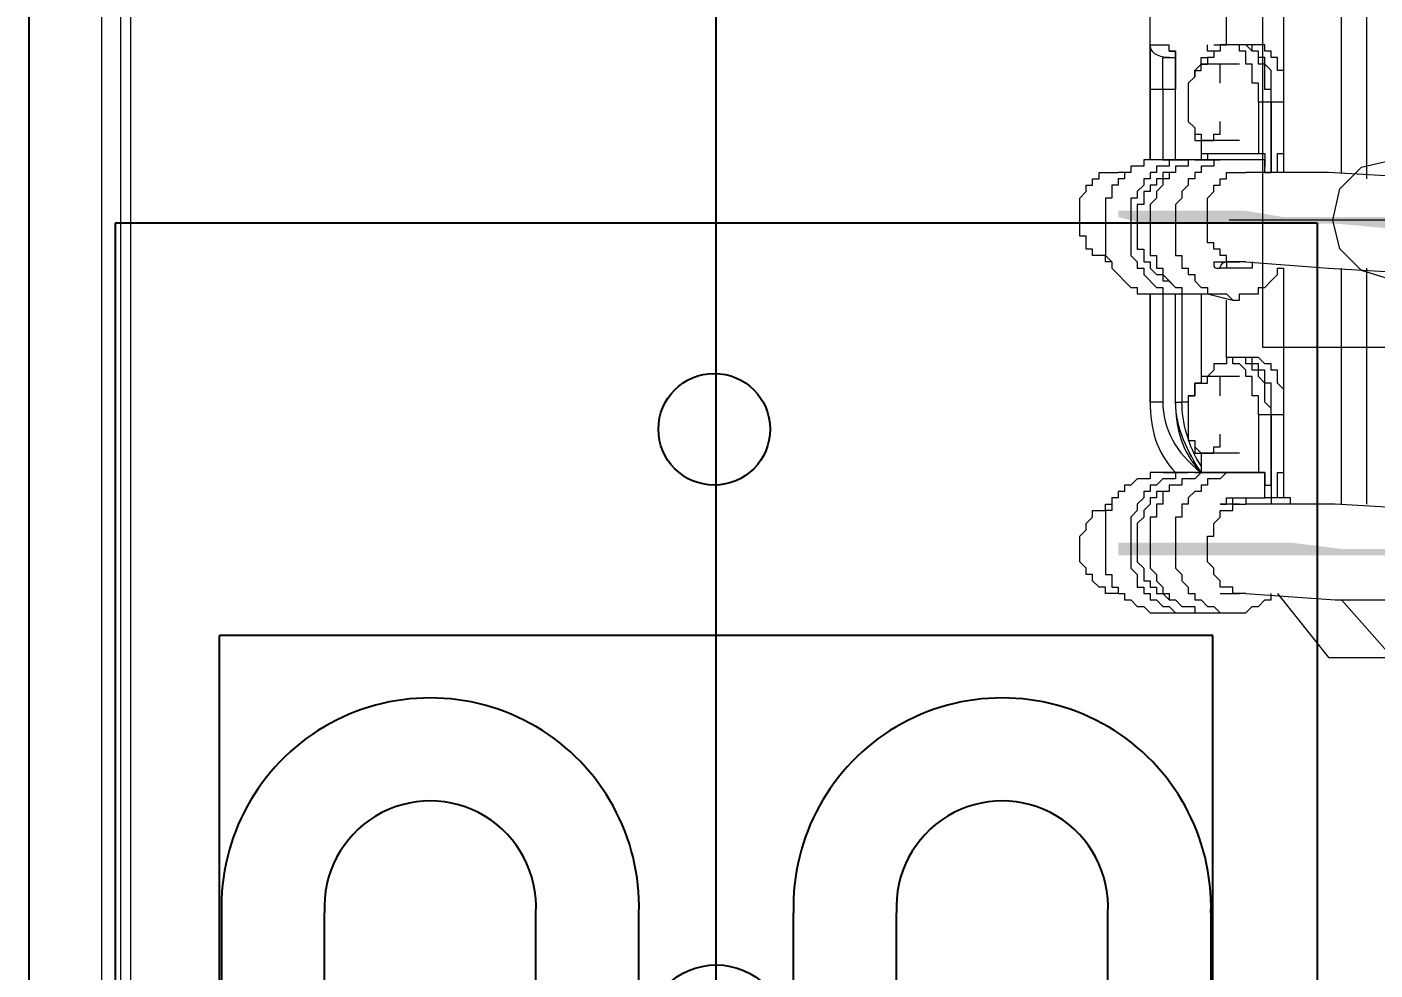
# Model space of a CAD drawing. Header units: millimetres. Extents: x 25083 to 52777, y 24772 to 45779.
# Drawn here: x 38318.5 to 38397, y 33503.5 to 33558.4 of the extents above; entities that cross this region are included whole.
import ezdxf

# ---------------------------------------------------------------- set-up
doc = ezdxf.new("R2010")
doc.units = ezdxf.units.MM
doc.layers.add('小车', color=7, linetype='Continuous')
doc.styles.get("Standard").update_dxf_attribs({"font": ''})
doc.styles.get('Standard').set_extended_font_data('SimSun')
doc.dimstyles.new('15', dxfattribs={"dimtxt": 15, "dimasz": 10, "dimexe": 2, "dimexo": 1, "dimgap": 1, "dimtad": 1, "dimdsep": 46, "dimtxsty": 'Standard', "dimcen": 2.5, "dimadec": 0, "dimazin": 0, "dimtfac": 1, "dimtmove": 2, "dimatfit": 3, "dimfxl": 1, "dimtolj": 1, "dimarcsym": 0})
doc.dimstyles.new('ISO-25', dxfattribs={"dimtxt": 2.5, "dimasz": 2.5, "dimexe": 1.25, "dimexo": 0.625, "dimtad": 1, "dimtxsty": 'Standard', "dimcen": 2.5, "dimadec": 0, "dimazin": 0, "dimtfac": 1, "dimtmove": 0, "dimatfit": 3, "dimfxl": 1, "dimarcsym": 0})

# ---------------------------------------------------------------- blocks, each defined once
blk = doc.blocks.new('A$C6E4F4F8B')
for p, q in [((0, 70), (197.2, 70)), ((0, 70), (0, 0)), ((40.154, 63.805), (57.528, 63.805)), ((57.528, 57.805), (40.154, 57.805)), ((54.117, 45.5), (40.154, 45.5)), ((54.117, 39.5), (40.154, 39.5)), ((54.117, 30.5), (40.154, 30.5)), ((54.117, 24.5), (40.154, 24.5)), ((57.528, 12.195), (40.154, 12.195)), ((40.154, 6.195), (57.528, 6.195)), ((0, 0), (197.2, 0))]:
    blk.add_line(p, q)
at = {"color": 1}
for p, q in [((64, 63.918), (24, 63.918)), ((24, 63.918), (24, 6.083)), ((74, 63.918), (24, 63.918)), ((24, 63.918), (24, 6.083)), ((64, 6.083), (24, 6.083)), ((74, 6.083), (24, 6.083))]:
    blk.add_line(p, q, dxfattribs=at)
at = {"color": 6, "ltscale": 15}
blk.add_circle((47.282, 35), 4.1, dxfattribs=at)
blk.add_circle((47.282, 35), 4.1, dxfattribs=at)
blk.add_circle((12, 34.887), 3.25)
for centre, radius, start, end in [((39.795, 51.652), 12.158, 88.3056, 271.6944), ((39.8, 51.652), 6.163, 86.70143, 273.29857), ((39.795, 18.348), 12.158, 88.3056, 271.6944), ((39.8, 18.348), 6.163, 86.70143, 273.29857)]:
    blk.add_arc(centre, radius, start, end)
blk = doc.blocks.new('*D925')
at = {"color": 0, "lineweight": -2}
for p, q in [((29677.862, 34881.662), (29677.862, 32448.293)), ((40733.017, 34757.645), (40733.017, 32448.293)), ((29680.362, 32449.543), (40730.517, 32449.543))]:
    blk.add_line(p, q, dxfattribs=at)
at = {"color": 0}
for points in [[(29680.362, 32449.96), (29680.362, 32449.127), (29677.862, 32449.543)], [(40730.517, 32449.127), (40730.517, 32449.96), (40733.017, 32449.543)]]:
    blk.add_solid(points, dxfattribs=at)
at = {"layer": 'DEFPOINTS', "color": 0}
for p in [(29677.862, 34882.287), (40733.017, 34758.27), (40733.017, 32449.543)]:
    blk.add_point(p, dxfattribs=at)
at = {"color": 0, "insert": (35205.439, 32451.628), "char_height": 2.5, "attachment_point": 5}
blk.add_mtext('11055,15', dxfattribs=at)
blk = doc.blocks.new('zw$D2F4')
h = blk.add_hatch(color=7)
h.dxf.hatch_style = 2
h.paths.add_polyline_path([(349.077, 1107.021), (349.077, 1108.878), (348.335, 1108.878), (348.335, 1107.021)])
h = blk.add_hatch(color=7)
h.dxf.hatch_style = 2
h.paths.add_polyline_path([(368.388, 1107.393), (368.388, 1108.878), (368.017, 1108.878), (367.645, 1107.393)])
h = blk.add_hatch(color=7)
h.dxf.hatch_style = 2
h.paths.add_polyline_path([(349.077, 1102.936), (349.077, 1107.021), (348.335, 1107.021), (348.335, 1102.936)])
h = blk.add_hatch(color=7)
h.dxf.hatch_style = 2
h.paths.add_polyline_path([(368.388, 1103.308), (368.388, 1107.393), (367.645, 1107.393), (367.645, 1103.308)])
h = blk.add_hatch(color=7)
h.dxf.hatch_style = 2
h.paths.add_polyline_path([(349.077, 1101.451), (349.077, 1102.936), (348.335, 1102.936), (348.335, 1101.451)])
h = blk.add_hatch(color=7)
h.dxf.hatch_style = 2
h.paths.add_polyline_path([(368.388, 1101.451), (368.388, 1103.308), (367.645, 1103.308), (367.645, 1101.451)])
h = blk.add_hatch(color=7)
edge = h.paths.add_edge_path(flags=0)
edge.add_spline(control_points=[(347.221, 1052.431), (347.221, 1052.431), (347.221, 1063.201), (347.221, 1063.201), (347.221, 1063.201), (346.849, 1063.201), (346.849, 1063.201), (346.849, 1063.201), (346.849, 1052.431), (346.849, 1052.431), (346.849, 1052.431), (347.221, 1052.431), (347.221, 1052.431), (347.221, 1052.431), (347.221, 1052.431), (347.221, 1052.431)], knot_values=[0, 0, 0, 0, 1, 1, 1, 2, 2, 2, 3, 3, 3, 4, 4, 4, 5, 5, 5, 5], degree=3, periodic=0)
edge = h.paths.add_edge_path(flags=0)
edge.add_spline(control_points=[(347.963, 1073.599), (347.963, 1073.599), (347.963, 1077.684), (347.963, 1077.684), (347.963, 1077.684), (348.335, 1082.883), (348.335, 1082.883), (348.335, 1082.883), (348.335, 1087.711), (348.335, 1087.711), (348.335, 1087.711), (348.706, 1092.167), (348.706, 1092.167), (348.706, 1092.167), (348.706, 1095.88), (348.706, 1095.88), (348.706, 1095.88), (349.077, 1098.851), (349.077, 1098.851), (349.077, 1098.851), (349.077, 1101.451), (349.077, 1101.451), (349.077, 1101.451), (348.335, 1101.451), (348.335, 1101.451), (348.335, 1101.451), (348.335, 1098.851), (348.335, 1098.851), (348.335, 1098.851), (348.335, 1098.851), (348.335, 1098.851), (348.335, 1098.851), (348.335, 1092.167), (348.335, 1092.167), (348.335, 1092.167), (347.963, 1087.711), (347.963, 1087.711), (347.963, 1087.711), (347.592, 1082.883), (347.592, 1082.883), (347.592, 1082.883), (347.592, 1077.684), (347.592, 1077.684), (347.592, 1077.684), (347.221, 1074.342), (347.221, 1074.342), (347.221, 1074.342), (347.221, 1073.599), (347.221, 1073.599), (347.221, 1073.599), (347.963, 1073.599), (347.963, 1073.599), (347.963, 1073.599), (347.963, 1073.599), (347.963, 1073.599)], knot_values=[0, 0, 0, 0, 1, 1, 1, 2, 2, 2, 3, 3, 3, 4, 4, 4, 5, 5, 5, 6, 6, 6, 7, 7, 7, 8, 8, 8, 9, 9, 9, 10, 10, 10, 11, 11, 11, 12, 12, 12, 13, 13, 13, 14, 14, 14, 15, 15, 15, 16, 16, 16, 17, 17, 17, 18, 18, 18, 18], degree=3, periodic=0)
h = blk.add_hatch(color=7)
edge = h.paths.add_edge_path(flags=0)
edge.add_spline(control_points=[(366.16, 1052.803), (366.16, 1052.803), (366.16, 1060.601), (366.16, 1060.601), (366.16, 1060.601), (366.531, 1063.572), (366.531, 1063.572), (366.531, 1063.572), (365.789, 1063.572), (365.789, 1063.572), (365.789, 1063.572), (365.789, 1052.803), (365.789, 1052.803), (365.789, 1052.803), (366.16, 1052.803), (366.16, 1052.803), (366.16, 1052.803), (366.16, 1052.803), (366.16, 1052.803)], knot_values=[0, 0, 0, 0, 1, 1, 1, 2, 2, 2, 3, 3, 3, 4, 4, 4, 5, 5, 5, 6, 6, 6, 6], degree=3, periodic=0)
edge = h.paths.add_edge_path(flags=0)
edge.add_spline(control_points=[(366.903, 1073.97), (366.903, 1073.97), (366.903, 1077.684), (366.903, 1077.684), (366.903, 1077.684), (367.274, 1082.883), (367.274, 1082.883), (367.274, 1082.883), (367.645, 1087.711), (367.645, 1087.711), (367.645, 1087.711), (368.017, 1092.167), (368.017, 1092.167), (368.017, 1092.167), (368.017, 1099.223), (368.017, 1099.223), (368.017, 1099.223), (368.388, 1101.451), (368.388, 1101.451), (368.388, 1101.451), (367.645, 1101.451), (367.645, 1101.451), (367.645, 1101.451), (367.645, 1099.223), (367.645, 1099.223), (367.645, 1099.223), (367.645, 1099.223), (367.645, 1099.223), (367.645, 1099.223), (367.645, 1096.252), (367.645, 1096.252), (367.645, 1096.252), (367.274, 1092.167), (367.274, 1092.167), (367.274, 1092.167), (367.274, 1087.711), (367.274, 1087.711), (367.274, 1087.711), (366.903, 1082.883), (366.903, 1082.883), (366.903, 1082.883), (366.531, 1077.684), (366.531, 1077.684), (366.531, 1077.684), (366.531, 1074.713), (366.531, 1074.713), (366.531, 1074.713), (366.16, 1073.97), (366.16, 1073.97), (366.16, 1073.97), (366.903, 1073.97), (366.903, 1073.97), (366.903, 1073.97), (366.903, 1073.97), (366.903, 1073.97)], knot_values=[0, 0, 0, 0, 1, 1, 1, 2, 2, 2, 3, 3, 3, 4, 4, 4, 5, 5, 5, 6, 6, 6, 7, 7, 7, 8, 8, 8, 9, 9, 9, 10, 10, 10, 11, 11, 11, 12, 12, 12, 13, 13, 13, 14, 14, 14, 15, 15, 15, 16, 16, 16, 17, 17, 17, 18, 18, 18, 18], degree=3, periodic=0)
at = {"color": 7, "lineweight": 5}
for points in [[(346.107, 1108.878), (346.107, 1109.621), (346.478, 1109.621), (346.478, 1109.992), (346.849, 1110.363), (347.221, 1110.363), (347.221, 1110.735), (347.592, 1110.735), (347.963, 1111.106), (348.706, 1111.106)], [(348.706, 1111.106), (349.449, 1111.106), (349.82, 1110.735), (350.192, 1110.735), (350.563, 1110.363), (350.934, 1110.363), (350.934, 1109.621), (351.306, 1109.621), (351.306, 1109.249)], [(365.417, 1109.249), (365.417, 1109.621), (365.789, 1109.621), (365.789, 1110.363), (366.16, 1110.363), (366.16, 1110.735), (366.531, 1110.735), (366.903, 1110.735), (366.903, 1111.106), (368.017, 1111.106)], [(368.017, 1111.106), (369.131, 1111.106), (369.502, 1110.735), (369.874, 1110.735), (369.874, 1110.363), (370.245, 1110.363), (370.245, 1109.992), (370.616, 1109.992), (370.616, 1108.878)], [(353.162, 1106.278), (353.162, 1107.021), (352.791, 1107.021), (352.791, 1107.764), (352.42, 1108.135), (352.42, 1108.507), (352.048, 1108.507), (352.048, 1108.878), (351.677, 1108.878), (351.677, 1109.249), (351.306, 1109.249), (350.934, 1109.249), (350.934, 1109.621), (347.221, 1109.621), (347.221, 1109.249), (346.478, 1109.249), (346.478, 1108.878), (346.107, 1108.878), (346.107, 1108.507), (345.735, 1108.507), (345.735, 1108.135), (345.364, 1107.764), (345.364, 1107.393), (344.993, 1107.021), (344.993, 1106.278)], [(371.359, 1106.278), (371.359, 1107.393), (370.988, 1107.393), (370.988, 1108.135), (370.616, 1108.135), (370.616, 1108.507), (370.245, 1108.507), (370.245, 1108.878), (369.874, 1108.878), (369.874, 1109.249), (369.502, 1109.249), (369.131, 1109.249), (369.131, 1109.621), (365.789, 1109.621), (365.417, 1109.249), (365.046, 1109.249), (363.932, 1108.135), (363.932, 1107.764), (363.56, 1107.764), (363.56, 1106.278)], [(346.107, 1108.878), (346.107, 1108.507)], [(370.616, 1108.135), (370.616, 1108.878)], [(351.306, 1107.021), (350.934, 1107.393), (350.563, 1107.393), (350.192, 1107.764), (348.335, 1107.764), (347.963, 1107.764), (347.592, 1107.393), (346.849, 1107.393), (346.849, 1107.021), (346.478, 1107.021), (346.478, 1106.65), (346.107, 1106.65), (346.107, 1106.278), (345.735, 1105.907), (345.735, 1105.536)], [(353.162, 1104.793), (353.162, 1105.536), (352.791, 1105.536), (352.791, 1106.278), (352.42, 1106.65), (352.42, 1107.021), (352.048, 1107.021), (352.048, 1107.393), (351.677, 1107.393), (351.306, 1107.764), (350.934, 1107.764), (350.563, 1108.135), (347.592, 1108.135), (347.221, 1107.764), (346.478, 1107.764), (346.478, 1107.393), (346.107, 1107.393), (346.107, 1107.021)], [(370.616, 1107.021), (370.245, 1107.021), (370.245, 1107.393), (369.874, 1107.393), (369.502, 1107.764), (369.131, 1107.764), (369.131, 1108.135), (367.274, 1108.135), (366.903, 1108.135), (365.789, 1108.135), (365.417, 1107.764), (365.046, 1107.764), (365.046, 1107.393), (364.675, 1107.393), (363.932, 1106.65), (363.932, 1106.278), (363.56, 1106.278), (363.56, 1104.793)], [(370.616, 1105.536), (370.616, 1106.278), (370.245, 1106.278), (370.245, 1106.65), (369.874, 1106.65), (369.874, 1107.021), (369.502, 1107.021), (369.502, 1107.393), (368.759, 1107.393), (368.759, 1107.764), (366.16, 1107.764), (366.16, 1107.393), (365.417, 1107.393)], [(353.162, 1103.679), (353.162, 1104.05), (352.791, 1104.422), (352.791, 1105.164), (352.42, 1105.164), (352.42, 1105.907), (352.048, 1105.907), (352.048, 1106.278), (351.306, 1106.278), (351.306, 1106.65), (350.934, 1106.65), (350.563, 1106.65), (350.563, 1107.021), (347.592, 1107.021), (347.221, 1106.65), (346.849, 1106.65), (346.478, 1106.278), (346.107, 1106.278), (346.107, 1105.907), (345.735, 1105.907), (345.735, 1105.536), (345.364, 1105.164), (345.364, 1104.422), (344.993, 1104.422), (344.993, 1103.679)], [(346.107, 1107.021), (345.735, 1107.021), (345.735, 1106.65), (345.364, 1106.278), (345.364, 1105.907), (344.993, 1105.536), (344.993, 1105.164), (344.993, 1104.793)], [(352.42, 1105.536), (352.42, 1105.907), (352.048, 1105.907), (352.048, 1106.65), (351.677, 1106.65), (351.677, 1107.021), (351.306, 1107.021)], [(357.247, 1106.278), (357.247, 1107.021)], [(363.56, 1107.021), (357.247, 1107.021)], [(357.247, 1107.021), (363.56, 1107.021)], [(371.359, 1103.679), (371.359, 1104.793), (370.988, 1104.793), (370.988, 1105.536), (370.616, 1105.536), (370.616, 1105.907), (370.245, 1105.907), (370.245, 1106.278), (369.874, 1106.278), (369.502, 1106.65), (369.131, 1106.65), (368.759, 1107.021), (365.789, 1107.021), (365.789, 1106.65), (365.046, 1106.65), (365.046, 1106.278), (364.675, 1106.278), (363.932, 1105.536), (363.932, 1105.164), (363.56, 1105.164), (363.56, 1103.679)], [(365.417, 1107.393), (365.417, 1107.021), (365.046, 1107.021), (364.675, 1106.65), (364.675, 1106.278), (364.303, 1106.278), (364.303, 1105.907), (363.932, 1105.536)], [(371.359, 1104.793), (371.359, 1105.907), (370.988, 1105.907), (370.988, 1106.65), (370.616, 1106.65), (370.616, 1107.021)], [(375.444, 1107.021), (371.359, 1107.021)], [(371.359, 1107.021), (388.07, 1107.021)], [(375.444, 1105.536), (375.444, 1107.021)], [(378.043, 1107.021), (375.444, 1107.021)], [(378.043, 1107.021), (378.043, 1105.907)], [(344.993, 1106.278), (344.993, 1104.793)], [(353.162, 1104.422), (353.162, 1106.278)], [(353.162, 1106.278), (353.162, 1104.793)], [(363.56, 1106.278), (357.247, 1106.278)], [(363.56, 1106.278), (363.56, 1104.793)], [(375.444, 1106.278), (371.359, 1106.278)], [(371.359, 1104.422), (371.359, 1106.278)], [(371.359, 1106.278), (371.359, 1104.793)], [(375.444, 1106.278), (377.301, 1106.278), (377.301, 1105.907)], [(353.162, 1102.194), (353.162, 1102.565), (352.791, 1102.936), (352.791, 1103.679), (352.42, 1103.679), (352.42, 1104.05), (352.048, 1104.05), (352.048, 1104.422), (351.677, 1104.793), (351.306, 1104.793), (351.306, 1105.164), (350.934, 1105.164), (350.563, 1105.164), (350.563, 1105.536), (347.592, 1105.536), (347.221, 1105.164), (346.849, 1105.164), (346.478, 1104.793), (346.107, 1104.793), (346.107, 1104.422), (345.735, 1104.422), (345.735, 1104.05), (345.364, 1103.679), (345.364, 1103.308), (344.993, 1102.936), (344.993, 1102.194)], [(357.247, 1105.536), (357.247, 1105.164)], [(357.247, 1105.536), (363.56, 1105.536)], [(357.247, 1105.536), (363.56, 1105.536)], [(371.359, 1102.194), (371.359, 1103.308), (370.988, 1103.308), (370.988, 1104.05), (370.616, 1104.05), (370.616, 1104.422), (370.245, 1104.422), (370.245, 1104.793), (369.874, 1104.793), (369.502, 1105.164), (369.131, 1105.164), (368.759, 1105.536), (365.789, 1105.536), (365.789, 1105.164), (365.046, 1105.164), (365.046, 1104.793), (364.675, 1104.793), (364.675, 1104.422), (364.303, 1104.422), (363.932, 1104.05), (363.932, 1103.679), (363.56, 1103.679), (363.56, 1102.565), (363.189, 1102.194)], [(371.359, 1105.536), (375.444, 1105.536)], [(371.359, 1105.536), (375.444, 1105.536)], [(377.672, 1105.907), (377.672, 1105.536), (375.444, 1105.536)], [(375.444, 1105.536), (377.672, 1105.536)], [(377.301, 1105.907), (377.301, 1105.536)], [(377.672, 1105.536), (377.672, 1105.907), (378.043, 1105.907)], [(377.672, 1105.907), (378.043, 1105.907)], [(353.162, 1102.936), (353.162, 1104.793)], [(353.162, 1104.422), (353.162, 1102.936)], [(355.391, 1104.793), (355.019, 1104.793), (355.019, 1104.422), (354.276, 1104.422), (354.276, 1104.05)], [(355.391, 1104.793), (355.019, 1104.793), (355.019, 1104.422), (354.648, 1104.422), (354.276, 1104.05), (354.276, 1103.679)], [(356.505, 1104.793), (355.391, 1104.793)], [(357.619, 1104.793), (355.391, 1104.793)], [(357.619, 1104.793), (356.505, 1104.793)], [(357.247, 1104.793), (357.247, 1105.164)], [(363.56, 1105.164), (357.247, 1105.164)], [(358.733, 1104.05), (358.361, 1104.05), (358.361, 1104.422), (357.619, 1104.422), (357.619, 1104.793)], [(357.619, 1104.793), (357.619, 1104.422), (358.361, 1104.422), (358.361, 1104.05), (358.361, 1103.679), (358.733, 1103.679)], [(371.359, 1102.936), (371.359, 1104.793)], [(371.359, 1104.422), (371.359, 1102.936)], [(373.587, 1104.793), (373.216, 1104.422), (372.473, 1104.422), (372.473, 1104.05)], [(373.587, 1104.793), (373.216, 1104.422), (372.844, 1104.422), (372.844, 1104.05), (372.473, 1104.05), (372.473, 1103.679)], [(374.701, 1104.793), (373.587, 1104.793)], [(375.815, 1104.793), (373.587, 1104.793)], [(375.815, 1104.793), (374.701, 1104.793)], [(376.929, 1104.05), (376.558, 1104.422), (376.187, 1104.422), (375.815, 1104.793)], [(375.815, 1104.793), (376.187, 1104.422), (376.558, 1104.422), (376.558, 1104.05), (376.929, 1104.05), (376.929, 1103.679)], [(344.993, 1103.679), (344.993, 1102.194)], [(346.107, 1101.451), (346.107, 1102.194), (346.478, 1102.194), (346.478, 1102.936), (346.849, 1102.936), (347.221, 1103.308), (347.592, 1103.308), (347.963, 1103.679), (348.706, 1103.679)], [(348.706, 1103.679), (349.449, 1103.679), (349.449, 1103.308), (350.192, 1103.308), (350.563, 1102.936), (350.934, 1102.936), (350.934, 1102.194), (351.306, 1102.194), (351.306, 1101.451)], [(353.162, 1104.05), (353.162, 1100.708)], [(354.276, 1104.05), (353.162, 1104.05)], [(353.162, 1101.822), (353.162, 1103.679)], [(353.162, 1102.194), (353.162, 1103.679)], [(354.276, 1101.822), (354.276, 1104.05)], [(354.276, 1103.679), (354.276, 1103.308), (354.648, 1103.308), (354.648, 1102.936), (355.019, 1102.936), (355.391, 1102.936)], [(358.733, 1101.822), (358.733, 1104.05)], [(363.56, 1104.05), (358.733, 1104.05)], [(359.847, 1102.565), (359.476, 1102.565), (359.476, 1103.308), (359.104, 1103.308), (358.733, 1103.679)], [(363.56, 1103.679), (363.189, 1102.194)], [(365.417, 1101.451), (365.417, 1102.565), (365.789, 1102.565), (365.789, 1102.936), (366.16, 1102.936), (366.16, 1103.308), (366.531, 1103.308), (366.531, 1103.679), (368.017, 1103.679)], [(368.017, 1103.679), (369.131, 1103.679), (369.502, 1103.308)], [(372.473, 1104.05), (371.359, 1104.05)], [(371.359, 1101.822), (371.359, 1103.679)], [(371.359, 1102.194), (371.359, 1103.679)], [(371.73, 1103.679), (371.359, 1103.679)], [(371.73, 1104.05), (371.73, 1100.708)], [(372.473, 1104.05), (371.73, 1104.05)], [(372.473, 1101.822), (372.473, 1104.05)], [(372.473, 1103.679), (372.473, 1103.308), (372.844, 1103.308), (372.844, 1102.936), (373.216, 1102.936), (373.587, 1102.936)], [(376.929, 1101.822), (376.929, 1104.05)], [(376.929, 1104.05), (377.301, 1104.05), (377.301, 1103.679)], [(378.043, 1102.565), (378.043, 1102.936), (377.672, 1102.936), (377.672, 1103.308), (377.301, 1103.308), (377.301, 1103.679), (376.929, 1103.679)], [(377.672, 1103.308), (377.672, 1103.679), (378.043, 1103.679)], [(346.107, 1102.936), (346.107, 1101.822)], [(351.306, 1101.822), (351.306, 1102.936)], [(351.306, 1102.936), (351.306, 1102.565), (351.677, 1102.565), (351.677, 1102.194)], [(357.619, 1102.936), (358.733, 1102.936)], [(365.046, 1102.194), (365.046, 1102.936)], [(365.417, 1102.565), (365.046, 1102.565), (365.046, 1102.936)], [(365.417, 1103.308), (365.417, 1102.565)], [(369.502, 1103.308), (369.874, 1103.308), (369.874, 1102.936), (370.245, 1102.936), (370.245, 1102.565), (370.616, 1102.565), (370.616, 1102.194), (370.616, 1101.451)], [(375.815, 1102.936), (376.929, 1102.936)], [(378.043, 1103.308), (378.043, 1102.565)], [(344.993, 1102.194), (344.993, 1101.451), (345.364, 1101.079), (345.364, 1100.708), (345.735, 1100.337), (345.735, 1099.965), (346.107, 1099.965)], [(351.306, 1102.194), (351.677, 1102.194)], [(351.677, 1102.194), (351.677, 1100.337)], [(353.162, 1100.337), (353.162, 1102.194)], [(356.505, 1100.708), (357.619, 1100.708), (357.619, 1101.079), (358.733, 1101.079), (358.733, 1101.451), (359.104, 1101.451), (359.476, 1101.822), (359.476, 1102.194), (359.847, 1102.194), (359.847, 1102.565)], [(359.847, 1102.565), (363.189, 1102.565)], [(359.847, 1101.822), (359.847, 1102.565)], [(363.189, 1102.194), (363.189, 1101.822), (363.56, 1101.822), (363.56, 1100.708), (363.932, 1100.708), (363.932, 1100.337), (364.303, 1099.965), (364.675, 1099.594), (365.046, 1099.594), (365.046, 1099.223)], [(365.046, 1101.451), (365.046, 1102.194)], [(365.417, 1102.565), (365.417, 1101.822)], [(371.359, 1100.337), (371.359, 1102.194)], [(374.701, 1100.708), (375.815, 1100.708), (375.815, 1101.079), (376.929, 1101.079), (376.929, 1101.451), (377.301, 1101.451), (377.672, 1101.451), (377.672, 1101.822), (378.043, 1101.822), (378.043, 1102.565)], [(378.043, 1102.565), (381.386, 1102.565)], [(378.043, 1101.822), (378.043, 1102.565)], [(346.107, 1101.451), (345.735, 1096.252), (345.735, 1089.939), (345.364, 1082.511), (344.993, 1073.599), (344.621, 1063.572), (344.25, 1052.431)], [(346.107, 1101.451), (346.107, 1101.822)], [(349.82, 1052.431), (349.82, 1063.572), (350.192, 1073.599), (350.563, 1082.511), (350.934, 1089.939), (351.306, 1096.252), (351.306, 1101.451)], [(351.306, 1101.822), (351.306, 1101.451)], [(351.677, 1101.451), (351.306, 1101.451)], [(353.162, 1100.337), (353.162, 1101.822)], [(356.505, 1099.965), (356.876, 1099.965), (357.247, 1100.337), (358.361, 1100.337), (358.733, 1100.708), (359.104, 1100.708), (359.104, 1101.079), (359.476, 1101.079), (359.476, 1101.451), (359.847, 1101.451)], [(356.505, 1099.965), (358.361, 1099.965), (358.361, 1100.337), (359.104, 1100.337), (359.104, 1100.708), (359.476, 1100.708), (359.476, 1101.079), (359.847, 1101.079), (359.847, 1101.451)], [(359.847, 1100.708), (359.847, 1101.451)], [(365.417, 1101.451), (365.046, 1096.623)], [(365.417, 1101.079), (365.046, 1101.079), (365.046, 1101.451)], [(365.417, 1101.451), (365.417, 1101.822)], [(370.245, 1090.31), (370.616, 1096.623), (370.616, 1101.451)], [(371.359, 1100.337), (371.359, 1101.822)], [(374.701, 1099.965), (375.444, 1099.965), (375.444, 1100.337), (376.929, 1100.337), (376.929, 1100.708), (377.301, 1100.708), (377.672, 1100.708), (377.672, 1101.079), (378.043, 1101.451)], [(374.701, 1099.965), (376.558, 1099.965), (376.929, 1100.337), (377.301, 1100.337), (377.301, 1100.708), (377.672, 1100.708), (377.672, 1101.079), (378.043, 1101.079), (378.043, 1101.451)], [(378.043, 1100.708), (378.043, 1101.451)], [(353.162, 1100.708), (353.162, 1100.337)], [(356.505, 1100.708), (353.162, 1100.708)], [(356.505, 1099.965), (356.505, 1100.708)], [(356.505, 1099.223), (357.99, 1099.223), (358.361, 1099.594), (359.104, 1099.594), (359.104, 1099.965), (359.476, 1099.965), (359.476, 1100.337), (359.847, 1100.708)], [(371.73, 1100.708), (371.73, 1100.337)], [(374.701, 1100.708), (371.73, 1100.708)], [(374.701, 1099.965), (374.701, 1100.708)], [(374.701, 1099.223), (376.558, 1099.223), (376.558, 1099.594), (377.301, 1099.594), (377.301, 1099.965), (377.672, 1099.965), (377.672, 1100.337), (378.043, 1100.337), (378.043, 1100.708)], [(351.677, 1099.965), (351.306, 1099.965)], [(351.677, 1099.965), (351.677, 1100.337)], [(351.677, 1099.965), (351.677, 1100.337)], [(351.677, 1100.337), (353.162, 1100.337)], [(351.677, 1099.594), (351.677, 1099.965)], [(351.677, 1098.851), (351.677, 1099.965)], [(356.505, 1099.965), (351.677, 1099.965)], [(352.048, 1100.337), (352.42, 1100.337), (352.42, 1099.965), (352.791, 1099.965)], [(352.791, 1100.337), (352.42, 1100.337)], [(353.162, 1100.337), (352.791, 1100.337)], [(352.791, 1099.965), (356.505, 1099.965)], [(356.505, 1099.223), (356.505, 1099.965)], [(370.616, 1100.337), (371.359, 1100.337)], [(370.616, 1100.337), (370.616, 1099.965), (370.988, 1099.965)], [(374.701, 1099.965), (370.616, 1099.965)], [(371.73, 1100.337), (370.988, 1100.337)], [(370.988, 1099.965), (374.701, 1099.965)], [(374.701, 1099.223), (374.701, 1099.965)], [(346.107, 1099.594), (342.393, 1096.623)], [(351.677, 1099.594), (353.162, 1099.594)], [(351.677, 1099.223), (365.046, 1099.223)], [(351.677, 1098.851), (351.677, 1099.223)], [(353.162, 1099.594), (353.162, 1099.223)], [(353.162, 1099.223), (356.505, 1099.223)], [(370.616, 1099.594), (371.73, 1099.594)], [(370.616, 1099.223), (389.556, 1099.223)], [(371.73, 1099.594), (371.73, 1099.223)], [(371.73, 1099.223), (374.701, 1099.223)], [(351.306, 1098.851), (351.677, 1098.851)], [(342.393, 1096.623), (342.393, 1069.514)], [(365.046, 1096.623), (364.675, 1090.31)], [(345.735, 1095.88), (342.393, 1092.91)], [(351.306, 1095.88), (365.046, 1095.88)], [(370.616, 1095.88), (389.556, 1095.88)], [(351.306, 1094.395), (365.046, 1094.395)], [(370.245, 1094.395), (389.556, 1094.395)]]:
    blk.add_lwpolyline(points, dxfattribs=at)
for points in [[(351.306, 1107.021), (351.306, 1107.021), (351.306, 1107.021), (351.306, 1107.021)], [(357.247, 1107.021), (355.762, 1107.021), (354.276, 1106.65), (353.162, 1105.536)], [(357.247, 1107.021), (355.762, 1107.021), (354.276, 1106.65), (353.162, 1105.536)], [(365.417, 1107.393), (365.417, 1107.393), (365.417, 1107.393), (365.417, 1107.393)], [(370.616, 1107.021), (370.616, 1107.021), (370.616, 1107.021), (370.616, 1107.021)], [(377.301, 1105.907), (377.301, 1106.65), (377.672, 1107.021), (378.043, 1107.021)], [(357.247, 1106.278), (355.762, 1106.278), (354.276, 1105.536), (353.162, 1104.05)], [(357.247, 1105.536), (355.762, 1105.536), (354.276, 1105.164), (353.162, 1104.05)], [(353.162, 1104.05), (354.276, 1104.793), (355.762, 1105.536), (357.247, 1105.536)], [(357.247, 1105.536), (357.247, 1105.536), (357.247, 1105.536), (357.247, 1105.536)], [(377.672, 1105.907), (377.672, 1105.907), (377.672, 1105.907), (377.672, 1105.536)], [(377.672, 1105.536), (377.672, 1105.536), (377.672, 1105.536), (377.672, 1105.536)], [(344.993, 1104.793), (344.993, 1104.793), (344.993, 1104.422), (344.993, 1104.422)], [(353.534, 1104.05), (354.648, 1104.793), (356.133, 1105.164), (357.247, 1105.164)], [(363.56, 1104.793), (363.56, 1104.793), (363.56, 1104.422), (363.56, 1104.422)], [(353.162, 1104.05), (353.162, 1104.05), (353.162, 1104.05), (353.162, 1104.05)], [(353.162, 1104.05), (353.162, 1103.679), (353.162, 1103.679), (353.162, 1103.679)], [(351.306, 1102.936), (351.306, 1102.936), (351.306, 1102.936), (351.306, 1102.936)], [(365.417, 1103.308), (365.046, 1103.308), (365.046, 1103.308), (365.046, 1102.936)], [(365.046, 1102.936), (365.046, 1102.936), (365.417, 1102.936), (365.417, 1102.565)], [(365.046, 1102.936), (365.046, 1102.936), (365.046, 1102.936), (365.046, 1102.936)], [(365.046, 1102.936), (365.046, 1102.936), (365.046, 1102.936), (365.046, 1102.936)], [(365.417, 1103.308), (365.417, 1103.308), (365.417, 1103.308), (365.417, 1103.308)], [(359.847, 1101.451), (359.847, 1101.822), (359.847, 1101.822), (359.847, 1101.822)], [(359.847, 1101.451), (359.847, 1101.451), (359.847, 1101.451), (359.847, 1101.451)], [(359.847, 1101.451), (359.847, 1101.451), (359.847, 1101.451), (359.847, 1101.451)], [(365.046, 1101.451), (365.046, 1101.451), (365.046, 1101.451), (365.046, 1101.451)], [(378.043, 1101.451), (378.043, 1101.822), (378.043, 1101.822), (378.043, 1101.822)], [(378.043, 1101.451), (378.043, 1101.451), (378.043, 1101.451), (378.043, 1101.451)], [(378.043, 1101.451), (378.043, 1101.451), (378.043, 1101.451), (378.043, 1101.451)]]:
    blk.add_open_spline(points, degree=3, dxfattribs=at)
blk = doc.blocks.new('*D469')
at = {"layer": 'DEFPOINTS', "color": 0}
for p in [(36061.191, 116692.222), (36180.039, 116685.352), (36180.039, 116527.033)]:
    blk.add_point(p, dxfattribs=at)
at = {"layer": '小车', "color": 0, "linetype": 'Continuous', "lineweight": -2}
for p, q in [((36061.191, 116691.222), (36061.191, 116525.033)), ((36180.039, 116684.352), (36180.039, 116525.033)), ((36071.191, 116527.033), (36084.175, 116527.033)), ((36170.039, 116527.033), (36146.425, 116527.033))]:
    blk.add_line(p, q, dxfattribs=at)
at = {"layer": '小车', "color": 0}
for points in [[(36071.191, 116528.7), (36071.191, 116525.366), (36061.191, 116527.033)], [(36170.039, 116528.7), (36170.039, 116525.366), (36180.039, 116527.033)]]:
    blk.add_solid(points, dxfattribs=at)
at = {"layer": '小车', "color": 0, "insert": (36115.3, 116527.033), "char_height": 15, "attachment_point": 5}
blk.add_mtext('\\A1;118.85', dxfattribs=at)
blk = doc.blocks.new('*D470')
at = {"layer": 'DEFPOINTS', "color": 0}
for p in [(36180.039, 116639.326), (36197.537, 116639.326), (36197.537, 116438.26)]:
    blk.add_point(p, dxfattribs=at)
at = {"layer": '小车', "color": 0, "linetype": 'Continuous', "lineweight": -2}
for p, q in [((36180.039, 116638.326), (36180.039, 116436.26)), ((36197.537, 116638.326), (36197.537, 116436.26)), ((36170.039, 116438.26), (36160.039, 116438.26)), ((36180.039, 116438.26), (36197.537, 116438.26)), ((36207.537, 116438.26), (36217.537, 116438.26))]:
    blk.add_line(p, q, dxfattribs=at)
at = {"layer": '小车', "color": 0}
for points in [[(36170.039, 116439.926), (36170.039, 116436.593), (36180.039, 116438.26)], [(36207.537, 116439.926), (36207.537, 116436.593), (36197.537, 116438.26)]]:
    blk.add_solid(points, dxfattribs=at)
at = {"layer": '小车', "color": 0, "insert": (36193.655, 116438.26), "char_height": 15, "attachment_point": 5}
blk.add_mtext('\\A1;17.5', dxfattribs=at)
blk = doc.blocks.new('A$C1A4175F5')
at = {"layer": '小车', "color": 7, "lineweight": 0}
for points in [[(1269.95, 773.421), (1269.95, 232.516)], [(1270.51, 232.376), (1270.51, 773.561)], [(1271.63, 314.128), (1271.63, 691.809)], [(1204.017, 335.406), (1204.017, 370.402)], [(1181.479, 335.406), (1204.017, 335.406)], [(1271.63, 232.516), (1271.63, 314.128)]]:
    blk.add_lwpolyline(points, dxfattribs=at)
blk.add_lwpolyline([(1199.957, 342.825), (1199.537, 344.645), (1198.277, 345.904), (1196.457, 346.324), (1194.778, 345.904), (1193.518, 344.645), (1192.958, 342.825), (1193.518, 341.145), (1194.778, 339.885), (1196.457, 339.325), (1198.277, 339.885), (1199.537, 341.145), (1199.957, 342.825)], close=True, dxfattribs=at)
at = {"layer": '小车', "color": 1, "lineweight": 0}
blk.add_lwpolyline([(1187.918, 342.825), (1205.976, 342.825)], dxfattribs=at)
at = {"layer": '小车'}
for base, p1, p2, picture, middle in [((212.358, 337.78), (93.511, 502.968), (212.358, 496.098), '*D469', (147.619, 337.78)), ((229.857, 249.006), (212.358, 450.073), (229.857, 450.073), '*D470', (225.974, 249.006))]:
    dim = blk.add_linear_dim(base=base, p1=p1, p2=p2, dimstyle='15', override={"dimfxl": 0.18}, dxfattribs=at)
    dim.commit()
    dim.dimension.update_dxf_attribs({"geometry": picture, "text_midpoint": middle, "dimtype": 128, "insert": (-35967.681, -116189.253)})
blk = doc.blocks.new('zw$50CE')
blk.add_blockref('zw$D2F4', (22.01, 103.569))
at = {"layer": '小车', "ltscale": 10, "xscale": -1, "rotation": 270}
blk.add_blockref('A$C1A4175F5', (47.032, 0), dxfattribs=at)

msp = doc.modelspace()

# ---------------------------------------------------------------- linework, layer by layer
for p, q in [((38358.63, 33290.649), (38358.63, 34123.983)), ((38358.63, 33301.542), (38358.63, 33745.5))]:
    msp.add_line(p, q)
at = {"ltscale": 15}
msp.add_lwpolyline([(38318.63, 33273.983), (38318.63, 34140.649), (38398.63, 34140.649), (38398.63, 33273.983)], close=True, dxfattribs=at)

# ---------------------------------------------------------------- block references
for name, p, rotation in [('zw$50CE', (39594.481, 33157.316), 90), ('A$C6E4F4F8B', (38323.63, 33546.999), 270)]:
    msp.add_blockref(name, p, dxfattribs=dict(rotation=rotation))

# ---------------------------------------------------------------- dimensions: what is measured, and where the dimension line sits
dim = msp.add_linear_dim(base=(40733.0166, 32449.5434), p1=(29677.8617, 34882.2868), p2=(40733.0166, 34758.2702), dimstyle='ISO-25')
dim.commit()
dim.dimension.update_dxf_attribs({"geometry": '*D925', "text_midpoint": (35205.4391, 32449.5434), "dimtype": 160})

doc.saveas('drawing.dxf')
